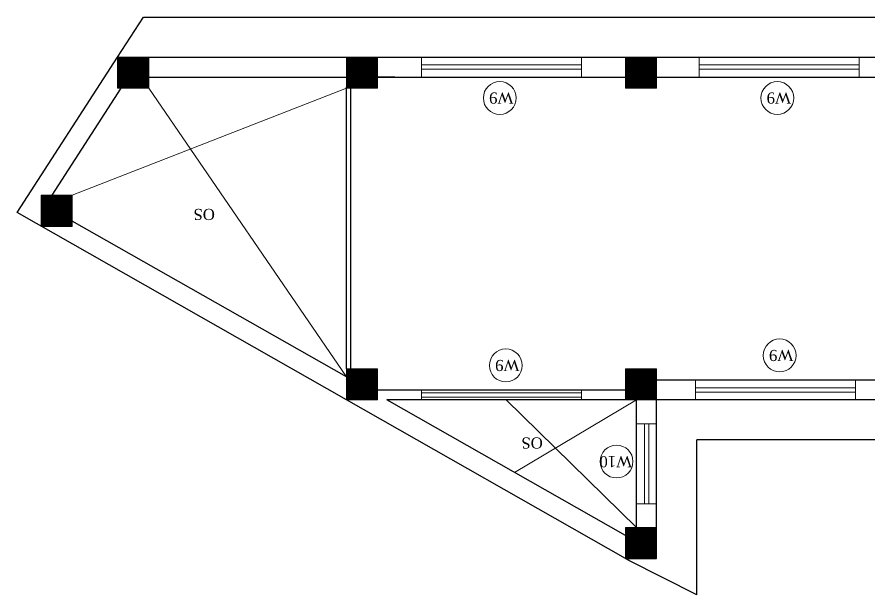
# Model space of a CAD drawing. Header units: inches. Extents: x 4069 to 291496, y -47643 to 12535.
# Drawn here: x 133757.4 to 134140.7, y -20642.4 to -20382.4 of the extents above; entities that cross this region are included whole.
import ezdxf

# ---------------------------------------------------------------- set-up
doc = ezdxf.new("R2010")
doc.units = ezdxf.units.IN
doc.header["$LTSCALE"] = 5
doc.header["$MEASUREMENT"] = 0
doc.layers.add('A-WALL', color=7, linetype='Continuous', lineweight=9)
doc.layers.add('Dw', color=2, linetype='Continuous', lineweight=18)
doc.layers.add('TEXT', color=6, linetype='Continuous')
doc.styles.add('ordinary', font='times.ttf')

msp = doc.modelspace()

# ---------------------------------------------------------------- hatches: boundary and pattern name
at = {"layer": 'A-WALL', "ltscale": 5}
h = msp.add_hatch(dxfattribs=at)
h.set_pattern_fill('ANSI31', color=256, angle=180)
h.set_pattern_definition([(225, (158348.31196, -18910.67997), (0.08838834765, -0.08838834765), [])])
h.paths.add_polyline_path([(133816.61283, -20414.40112), (133816.61283, -20400.40112), (133802.61283, -20400.40112), (133802.61283, -20414.40112)])
h = msp.add_hatch(dxfattribs=at)
h.set_pattern_fill('ANSI31', color=256, angle=180)
h.set_pattern_definition([(225, (158451.32123, -18910.67997), (0.08838834765, -0.08838834765), [])])
h.paths.add_polyline_path([(133919.62209, -20414.40112), (133919.62209, -20400.40112), (133905.62209, -20400.40112), (133905.62209, -20414.40112)])
h = msp.add_hatch(dxfattribs=at)
h.set_pattern_fill('ANSI31', color=256, angle=180)
h.set_pattern_definition([(225, (158576.88802, -18910.67997), (0.08838834765, -0.08838834765), [])])
h.paths.add_polyline_path([(134045.18888, -20414.40112), (134045.18888, -20400.40112), (134031.18888, -20400.40112), (134031.18888, -20414.40112)])
h = msp.add_hatch(dxfattribs=at)
h.set_pattern_fill('ANSI31', color=256, angle=180)
h.set_pattern_definition([(225, (158313.93458, -18972.85945), (0.08838834765, -0.08838834765), [])])
h.paths.add_polyline_path([(133782.23545, -20476.58059), (133782.23545, -20462.58059), (133768.23545, -20462.58059), (133768.23545, -20476.58059)])
h = msp.add_hatch(dxfattribs=at)
h.set_pattern_fill('ANSI31', color=256, angle=180)
h.set_pattern_definition([(225, (158451.32123, -18901.9623), (0.08838834765, -0.08838834765), [])])
h.paths.add_polyline_path([(133905.62209, -20540.68345), (133905.62209, -20554.68345), (133919.62209, -20554.68345), (133919.62209, -20540.68345)])
h = msp.add_hatch(dxfattribs=at)
h.set_pattern_fill('ANSI31', color=256, angle=180)
h.set_pattern_definition([(225, (158467.2669, -18901.9623), (0.08838834765, -0.08838834765), [])])
h.paths.add_polyline_path([(134045.18888, -20540.68345), (134031.18888, -20540.68345), (134031.18888, -20554.68345), (134045.18888, -20554.68345)])
h = msp.add_hatch(dxfattribs=at)
h.set_pattern_fill('ANSI31', color=256, angle=180)
h.set_pattern_definition([(225, (158467.2669, -18973.3457), (0.08838834765, -0.08838834765), [])])
h.paths.add_polyline_path([(134045.18888, -20612.06684), (134031.18888, -20612.06684), (134031.18888, -20626.06684), (134045.18888, -20626.06684)])

# ---------------------------------------------------------------- linework, layer by layer
at = {"layer": 'A-WALL', "lineweight": 30}
for p, q in [((133802.61283, -20400.40112), (133814.24408, -20382.40112)), ((133814.24408, -20382.40112), (134170.15813, -20382.40112)), ((133757.37621, -20470.40723), (133802.61283, -20400.40112)), ((133802.61283, -20400.40112), (134169.73154, -20400.40112)), ((133816.61283, -20409.40112), (133905.62209, -20409.40112)), ((133919.62209, -20409.40112), (134031.18888, -20409.40112)), ((133927.40549, -20409.40112), (133919.62209, -20409.40112)), ((134023.40549, -20409.40112), (134031.18888, -20409.40112)), ((134045.18888, -20409.40112), (134155.39975, -20409.40112)), ((133773.14912, -20462.58059), (133804.28177, -20414.40112)), ((133905.62209, -20540.68345), (133905.62209, -20413.90112)), ((133907.62209, -20540.68345), (133907.62209, -20413.90112)), ((133905.62209, -20554.68345), (133757.37621, -20470.40723)), ((133905.62209, -20544.33078), (133782.23545, -20474.18678)), ((134045.18888, -20545.68345), (134152.07515, -20545.68345)), ((133919.62209, -20550.18345), (134031.18888, -20550.18345)), ((134031.18888, -20626.06684), (133905.62209, -20554.68345)), ((134031.18888, -20615.71418), (133923.83292, -20554.68345)), ((134031.18888, -20554.68345), (133923.83292, -20554.68345)), ((134036.18888, -20612.06684), (134036.18888, -20554.68345)), ((134045.18888, -20626.06684), (134045.18888, -20554.68345)), ((134152.07515, -20554.68345), (134045.18888, -20554.68345)), ((134063.18888, -20642.42757), (134063.18888, -20572.68345)), ((134165.64856, -20572.68345), (134063.18888, -20572.68345)), ((134031.18888, -20626.06684), (134045.18888, -20626.06684)), ((134032.66269, -20626.90469), (134031.18888, -20626.06684)), ((134063.18888, -20642.42757), (134032.66269, -20626.90469))]:
    msp.add_line(p, q, dxfattribs=at)
at = {"layer": 'A-WALL', "ltscale": 5}
for p, q in [((133939.40549, -20409.40112), (133939.40549, -20400.40112)), ((134011.40549, -20409.40112), (134011.40549, -20400.40112)), ((134064.29432, -20409.40112), (134064.29432, -20400.40112)), ((134136.29432, -20409.40112), (134136.29432, -20400.40112)), ((133905.62209, -20414.40112), (133782.23545, -20462.58059)), ((133816.61283, -20414.40112), (133905.62209, -20544.33078)), ((134062.63202, -20545.68345), (134062.63202, -20554.68345)), ((134134.63202, -20545.68345), (134134.63202, -20554.68345)), ((133939.40549, -20550.18345), (133939.40549, -20554.68345)), ((134011.40549, -20550.18345), (134011.40549, -20554.68345)), ((134036.18888, -20612.06684), (133977.5109, -20554.68345)), ((134036.18888, -20554.68345), (133981.24019, -20587.31887)), ((134036.18888, -20565.37514), (134045.18888, -20565.37514)), ((134036.18888, -20601.37514), (134045.18888, -20601.37514))]:
    msp.add_line(p, q, dxfattribs=at)
for points in [[(133816.61283, -20414.40112), (133802.61283, -20414.40112), (133802.61283, -20400.40112), (133816.61283, -20400.40112)], [(133919.62209, -20414.40112), (133905.62209, -20414.40112), (133905.62209, -20400.40112), (133919.62209, -20400.40112)], [(134045.18888, -20414.40112), (134031.18888, -20414.40112), (134031.18888, -20400.40112), (134045.18888, -20400.40112)], [(133782.23545, -20476.58059), (133768.23545, -20476.58059), (133768.23545, -20462.58059), (133782.23545, -20462.58059)], [(133919.62209, -20540.68345), (133905.62209, -20540.68345), (133905.62209, -20554.68345), (133919.62209, -20554.68345)], [(134045.18888, -20540.68345), (134031.18888, -20540.68345), (134031.18888, -20554.68345), (134045.18888, -20554.68345)], [(134045.18888, -20612.06684), (134031.18888, -20612.06684), (134031.18888, -20626.06684), (134045.18888, -20626.06684)]]:
    msp.add_lwpolyline(points, close=True, dxfattribs=at)
for centre in [(133974.58614, -20418.82216), (134099.47497, -20418.82216), (134100.53393, -20534.64001), (133977.3074, -20539.14001), (134027.14483, -20582.41736)]:
    msp.add_circle(centre, 7.38406, dxfattribs=at)
at = {"layer": 'Dw', "color": 3}
for p, q in [((134011.40549, -20403.90112), (133939.40549, -20403.90112)), ((134136.29432, -20403.90112), (134064.29432, -20403.90112)), ((134011.40549, -20405.90112), (133939.40549, -20405.90112)), ((134136.29432, -20405.90112), (134064.29432, -20405.90112)), ((134062.63202, -20549.18345), (134134.63202, -20549.18345)), ((133939.40549, -20551.43345), (134011.40549, -20551.43345)), ((133939.40549, -20553.43345), (134011.40549, -20553.43345)), ((134062.63202, -20551.18345), (134134.63202, -20551.18345)), ((134039.68888, -20565.37514), (134039.68888, -20601.37514)), ((134041.68888, -20565.37514), (134041.68888, -20601.37514))]:
    msp.add_line(p, q, dxfattribs=at)

# ---------------------------------------------------------------- texts
at = {"layer": 'TEXT', "style": 'ordinary'}
for s, p in [('W9', (133980.70366, -20416.37804)), ('W9', (134105.59249, -20416.37804)), ('OS', (133846.40056, -20468.74152)), ('W9', (134106.65145, -20532.19589)), ('W9', (133983.42492, -20536.69589)), ('OS', (133993.95324, -20571.57218)), ('W10', (134034.10244, -20579.97324))]:
    msp.add_text(s, height=5, rotation=180, dxfattribs=at).set_placement(p)

doc.saveas('drawing.dxf')
